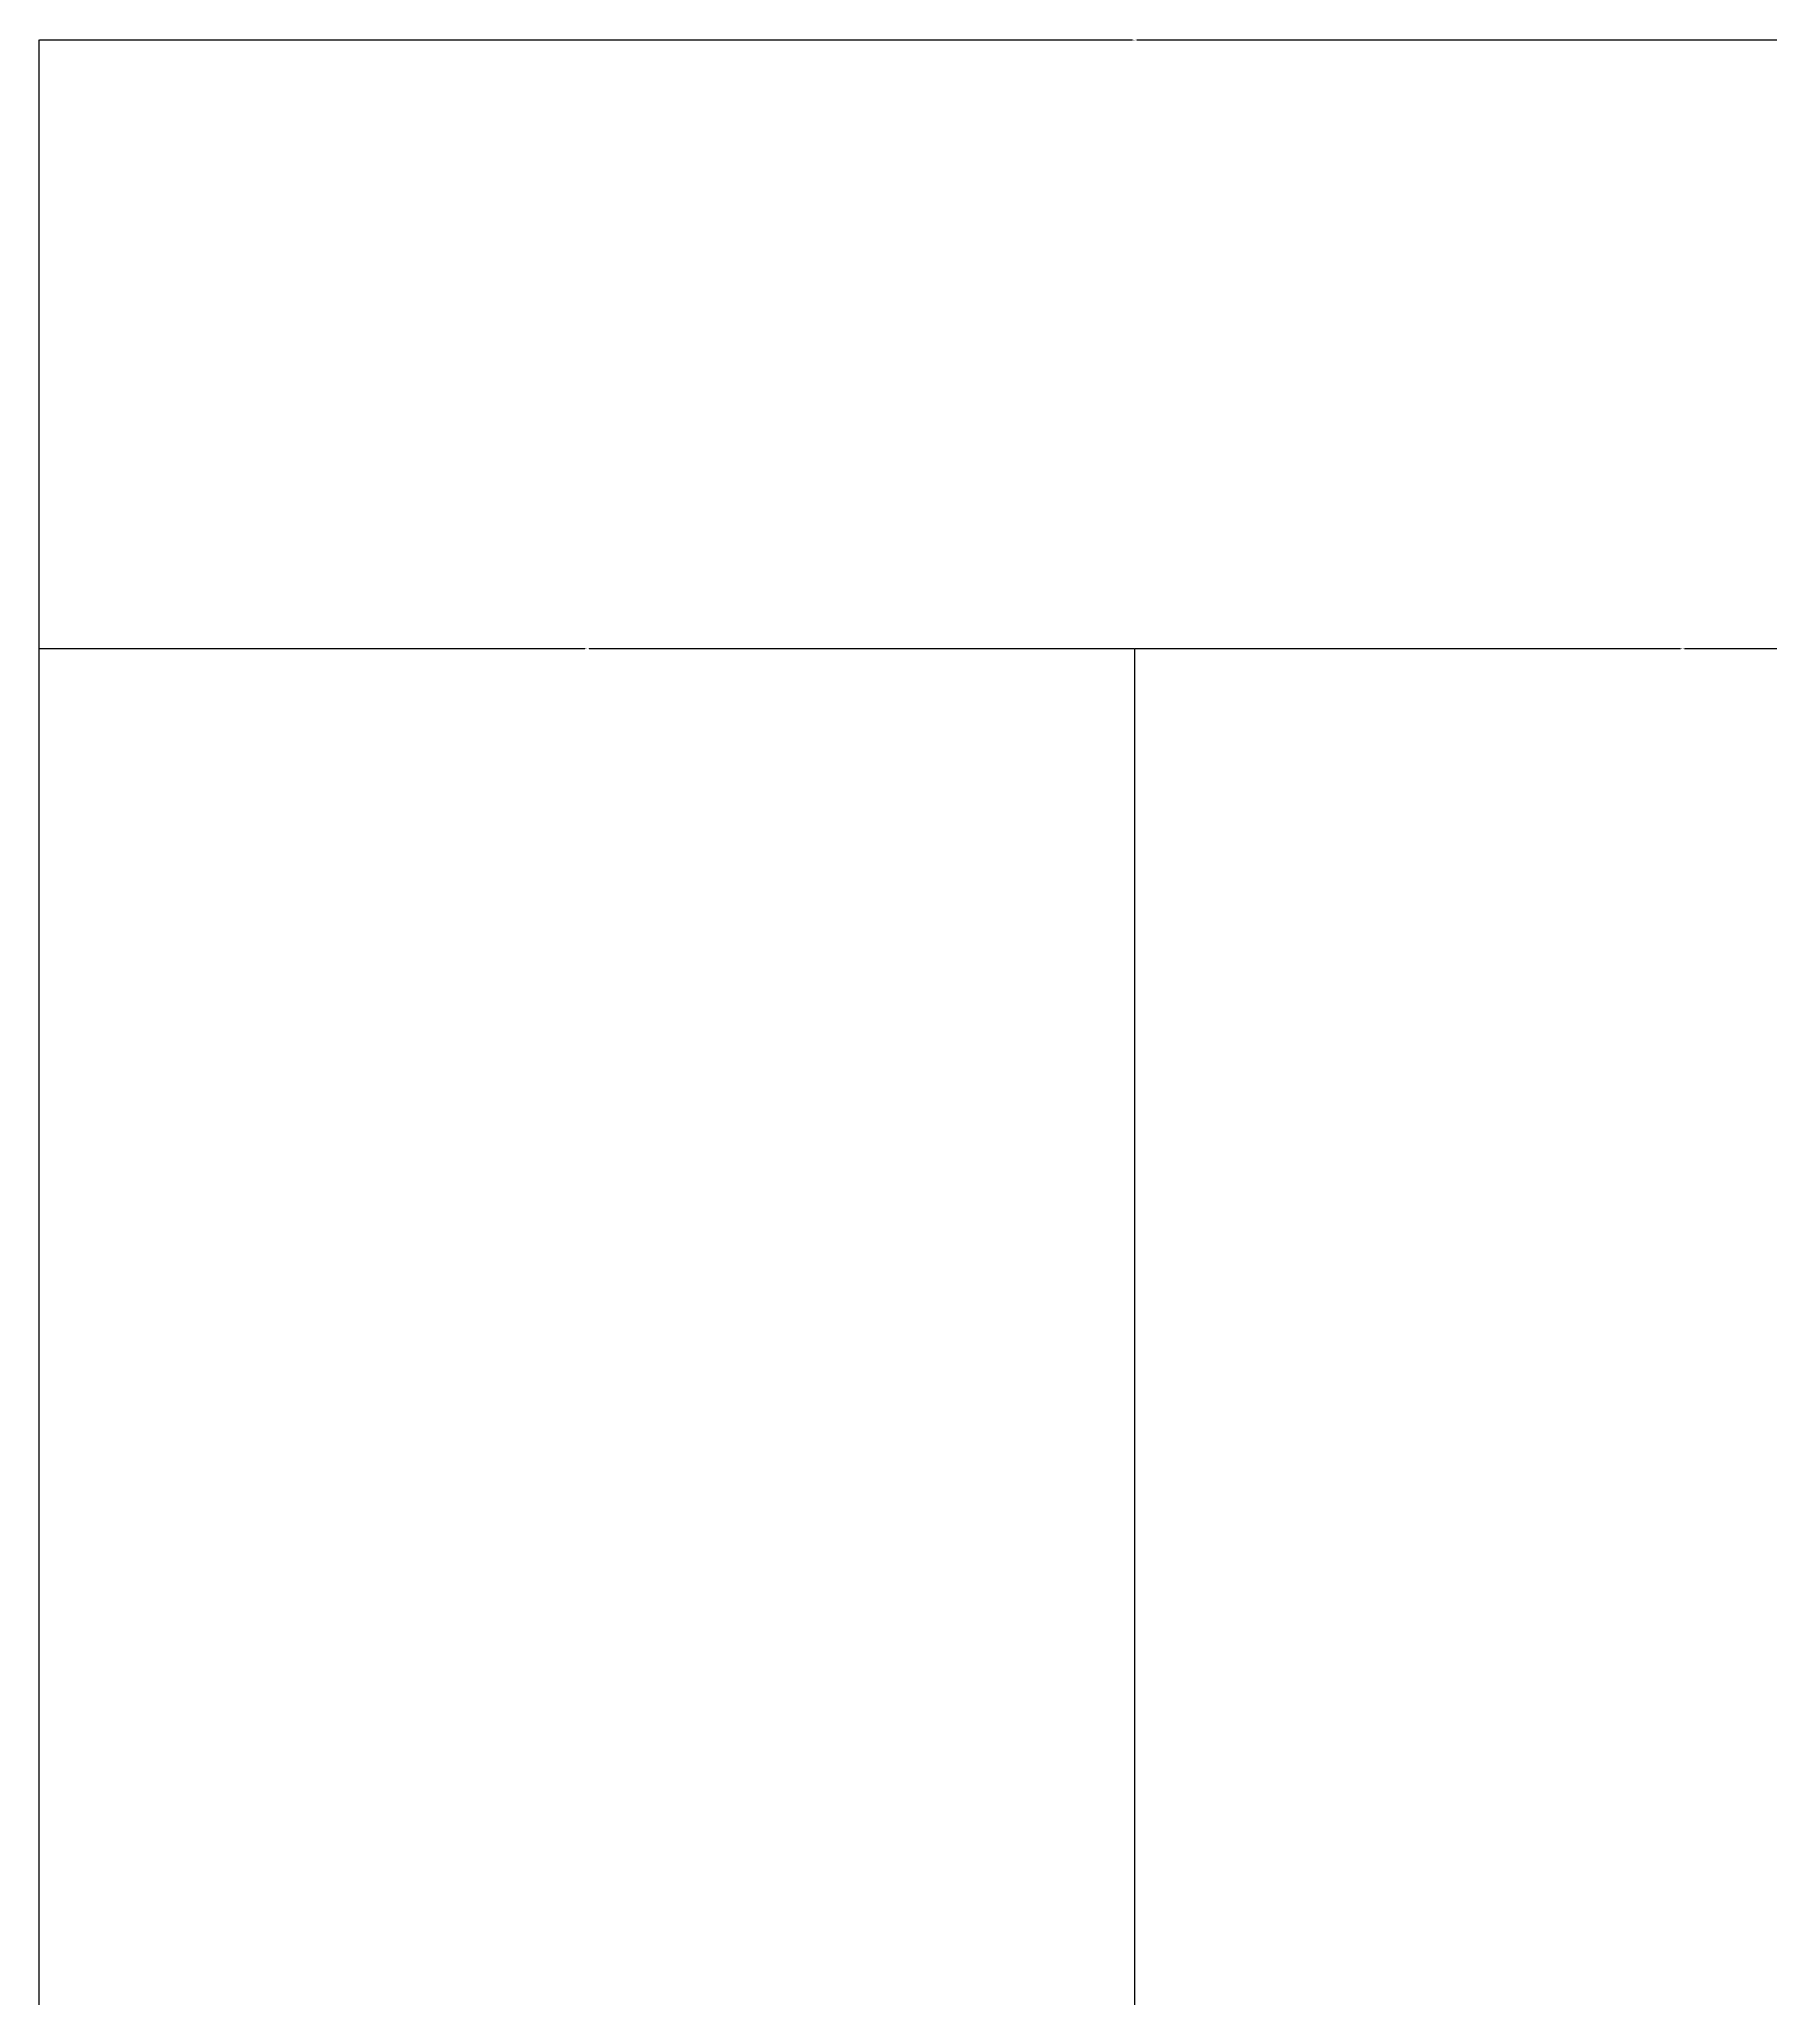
# Model space of a CAD drawing. Header units: metres. Extents: x 46426 to 130526, y 61608 to 121008.
# Drawn here: x 112343 to 114003, y 94182 to 96066 of the extents above; entities that cross this region are included whole.
import ezdxf

# ---------------------------------------------------------------- set-up
doc = ezdxf.new("R2010")
doc.units = ezdxf.units.M
doc.layers.add('PUB_DIM', color=3, linetype='Continuous')
doc.dimstyles.get("Standard").update_dxf_attribs({"dimtxt": 2.5, "dimasz": 2.5, "dimexe": 1.25, "dimexo": 0.625, "dimtad": 1, "dimcen": 2.5, "dimazin": 3, "dimtfac": 1, "dimtmove": 0, "dimatfit": 3})

# ---------------------------------------------------------------- blocks, each defined once
blk = doc.blocks.new('*D140')
for p, q in [((112343.37, 94809.59), (112343.37, 96065.16)), ((112343.62, 96065.16), (113391.37, 96065.16)), ((113395.37, 96065.16), (114443.12, 96065.16)), ((114443.37, 94809.59), (114443.37, 96065.16))]:
    blk.add_line(p, q)
at = {"layer": 'Defpoints'}
for p in [(112343.37, 96065.16), (112343.37, 94809.59), (114443.37, 94809.59)]:
    blk.add_point(p, dxfattribs=at)
at = {"layer": 'PUB_DIM', "insert": (113393.37, 96065.16), "char_height": 1, "attachment_point": 5}
blk.add_mtext('2100', dxfattribs=at)
blk = doc.blocks.new('*D141')
for p, q in [((112343.37, 94182.09), (112343.37, 95482.09)), ((112343.62, 95482.09), (112866.37, 95482.09)), ((112870.37, 95482.09), (113393.12, 95482.09)), ((113393.37, 94182.09), (113393.37, 95482.09))]:
    blk.add_line(p, q)
at = {"layer": 'Defpoints'}
for p in [(112343.37, 95482.09), (112343.37, 94182.09), (113393.37, 94182.09)]:
    blk.add_point(p, dxfattribs=at)
at = {"layer": 'PUB_DIM', "insert": (112868.37, 95482.09), "char_height": 1, "attachment_point": 5}
blk.add_mtext('1050', dxfattribs=at)
blk = doc.blocks.new('*D142')
for p, q in [((113393.37, 94182.09), (113393.37, 95482.09)), ((113393.62, 95482.09), (113916.37, 95482.09)), ((113920.37, 95482.09), (114443.12, 95482.09)), ((114443.37, 94182.09), (114443.37, 95482.09))]:
    blk.add_line(p, q)
at = {"layer": 'Defpoints'}
for p in [(113393.37, 95482.09), (113393.37, 94182.09), (114443.37, 94182.09)]:
    blk.add_point(p, dxfattribs=at)
at = {"layer": 'PUB_DIM', "insert": (113918.37, 95482.09), "char_height": 1, "attachment_point": 5}
blk.add_mtext('1050', dxfattribs=at)

msp = doc.modelspace()

# ---------------------------------------------------------------- dimensions: what is measured, and where the dimension line sits
at = {"layer": 'PUB_DIM'}
for base, p1, p2, picture, middle in [((112343.37, 96065.16), (112343.37, 94809.59), (114443.37, 94809.59), '*D140', (113393.37, 96065.16)), ((112343.37, 95482.09), (112343.37, 94182.09, -76.17), (113393.37, 94182.09), '*D141', (112868.37, 95482.09)), ((113393.37, 95482.09), (113393.37, 94182.09), (114443.37, 94182.09, -76.17), '*D142', (113918.37, 95482.09))]:
    dim = msp.add_linear_dim(base=base, p1=p1, p2=p2, dimstyle='Standard', dxfattribs=at)
    dim.commit()
    dim.dimension.update_dxf_attribs({"geometry": picture, "text_midpoint": middle})

doc.saveas('drawing.dxf')
